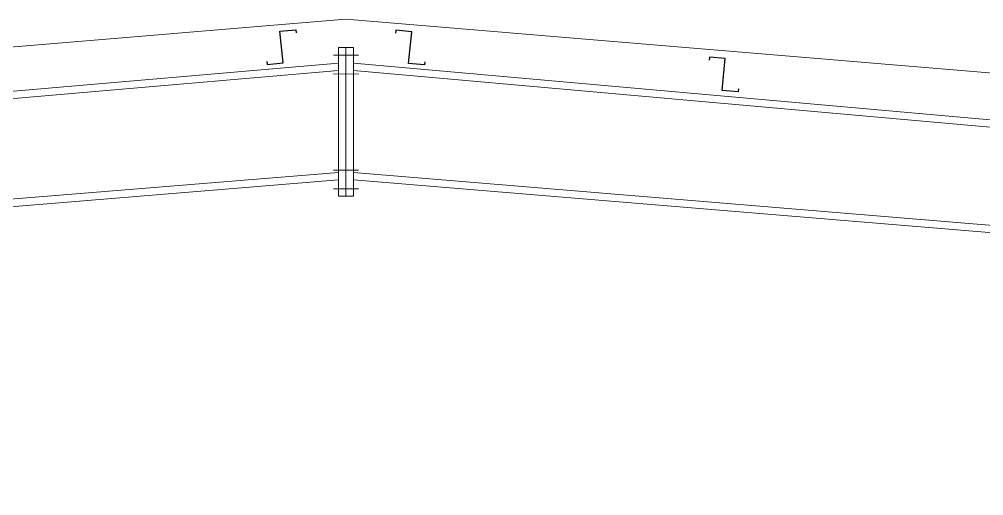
# Model space of a CAD drawing. Header units: millimetres. Extents: x 68421 to 1479662, y -51504 to 144751.
# Drawn here: x 293091 to 297989, y 122724 to 125146 of the extents above; entities that cross this region are included whole.
import ezdxf

# ---------------------------------------------------------------- set-up
doc = ezdxf.new("R2010")
doc.units = ezdxf.units.MM
doc.header["$LTSCALE"] = 0.35
doc.header["$MEASUREMENT"] = 0
doc.linetypes.add('CONTIN', pattern=[0, 0, 0])
doc.layers.get('0').update_dxf_attribs({"linetype": 'CONTIN'})
doc.layers.add('1', color=7, linetype='CONTIN')
doc.layers.add('10', color=10, linetype='CONTIN')

# ---------------------------------------------------------------- blocks, each defined once
blk = doc.blocks.new('ZCOL')
for p, q in [((10.16, 0), (0, 0)), ((0, 0), (0, -25.4)), ((10.16, -2.54), (10.16, 0)), ((-10.16, -25.4), (-10.16, -22.86)), ((0, -25.4), (-10.16, -25.4))]:
    blk.add_line(p, q)
blk = doc.blocks.new('CRANE')
at = {"color": 5, "lineweight": 0}
for q in [(-29038.1, -2421.2), (29038.1, -2421.2)]:
    blk.add_line((0, 0), q, dxfattribs=at)
at = {"layer": '1', "color": 7, "lineweight": 0}
for p, q in [((-38.1, -143.8), (38.1, -143.8)), ((-38.1, -899.4), (-38.1, -143.8)), ((38.1, -143.8), (-38.1, -143.8)), ((-38.1, -899.4), (-38.1, -143.8)), ((0, -899.4), (0, -143.8)), ((0, -899.4), (0, -143.8)), ((38.1, -899.4), (38.1, -143.8)), ((38.1, -899.4), (38.1, -143.8)), ((63.5, -181.6), (-63.5, -182.9)), ((-63.5, -181.6), (63.5, -182.9)), ((-38.1, -222.2), (-5660.1, -707.7)), ((38.1, -222.2), (5301.1, -691.7)), ((-38.1, -260.4), (-5656.3, -745.6)), ((63.5, -276.9), (-63.5, -278.1)), ((-63.5, -276.9), (63.5, -278.1)), ((38.1, -260.4), (5297.3, -729.6)), ((-38.1, -778.6), (-5586.3, -1231.9)), ((63.5, -766), (-63.5, -766)), ((-63.5, -766), (63.5, -766)), ((38.1, -778.6), (5227.3, -1207.9)), ((-38.1, -816.7), (-5582.5, -1270)), ((38.1, -816.7), (5223.5, -1246)), ((63.5, -861.3), (-63.5, -861.3)), ((-63.5, -861.3), (63.5, -861.3)), ((-38.1, -899.4), (38.1, -899.4)), ((38.1, -899.4), (-38.1, -899.4))]:
    blk.add_line(p, q, dxfattribs=at)
at = {"layer": '10', "color": 7, "lineweight": 0, "yscale": -6.3740158, "zscale": -6.3740158}
for p, xscale, rotation in [((-318.6, -222.1), -7.999999999999992, 5.710593199999998), ((318.6, -224.1), 8, 354.2894068), ((1910.7, -361.1), 8, 354.2894068)]:
    blk.add_blockref('ZCOL', p, dxfattribs=dict(at, xscale=xscale, rotation=rotation))

msp = doc.modelspace()

# ---------------------------------------------------------------- block references
at = {"color": 0, "lineweight": 0}
msp.add_blockref('CRANE', (294749.85848, 125145.60384), dxfattribs=at)

doc.saveas('drawing.dxf')
